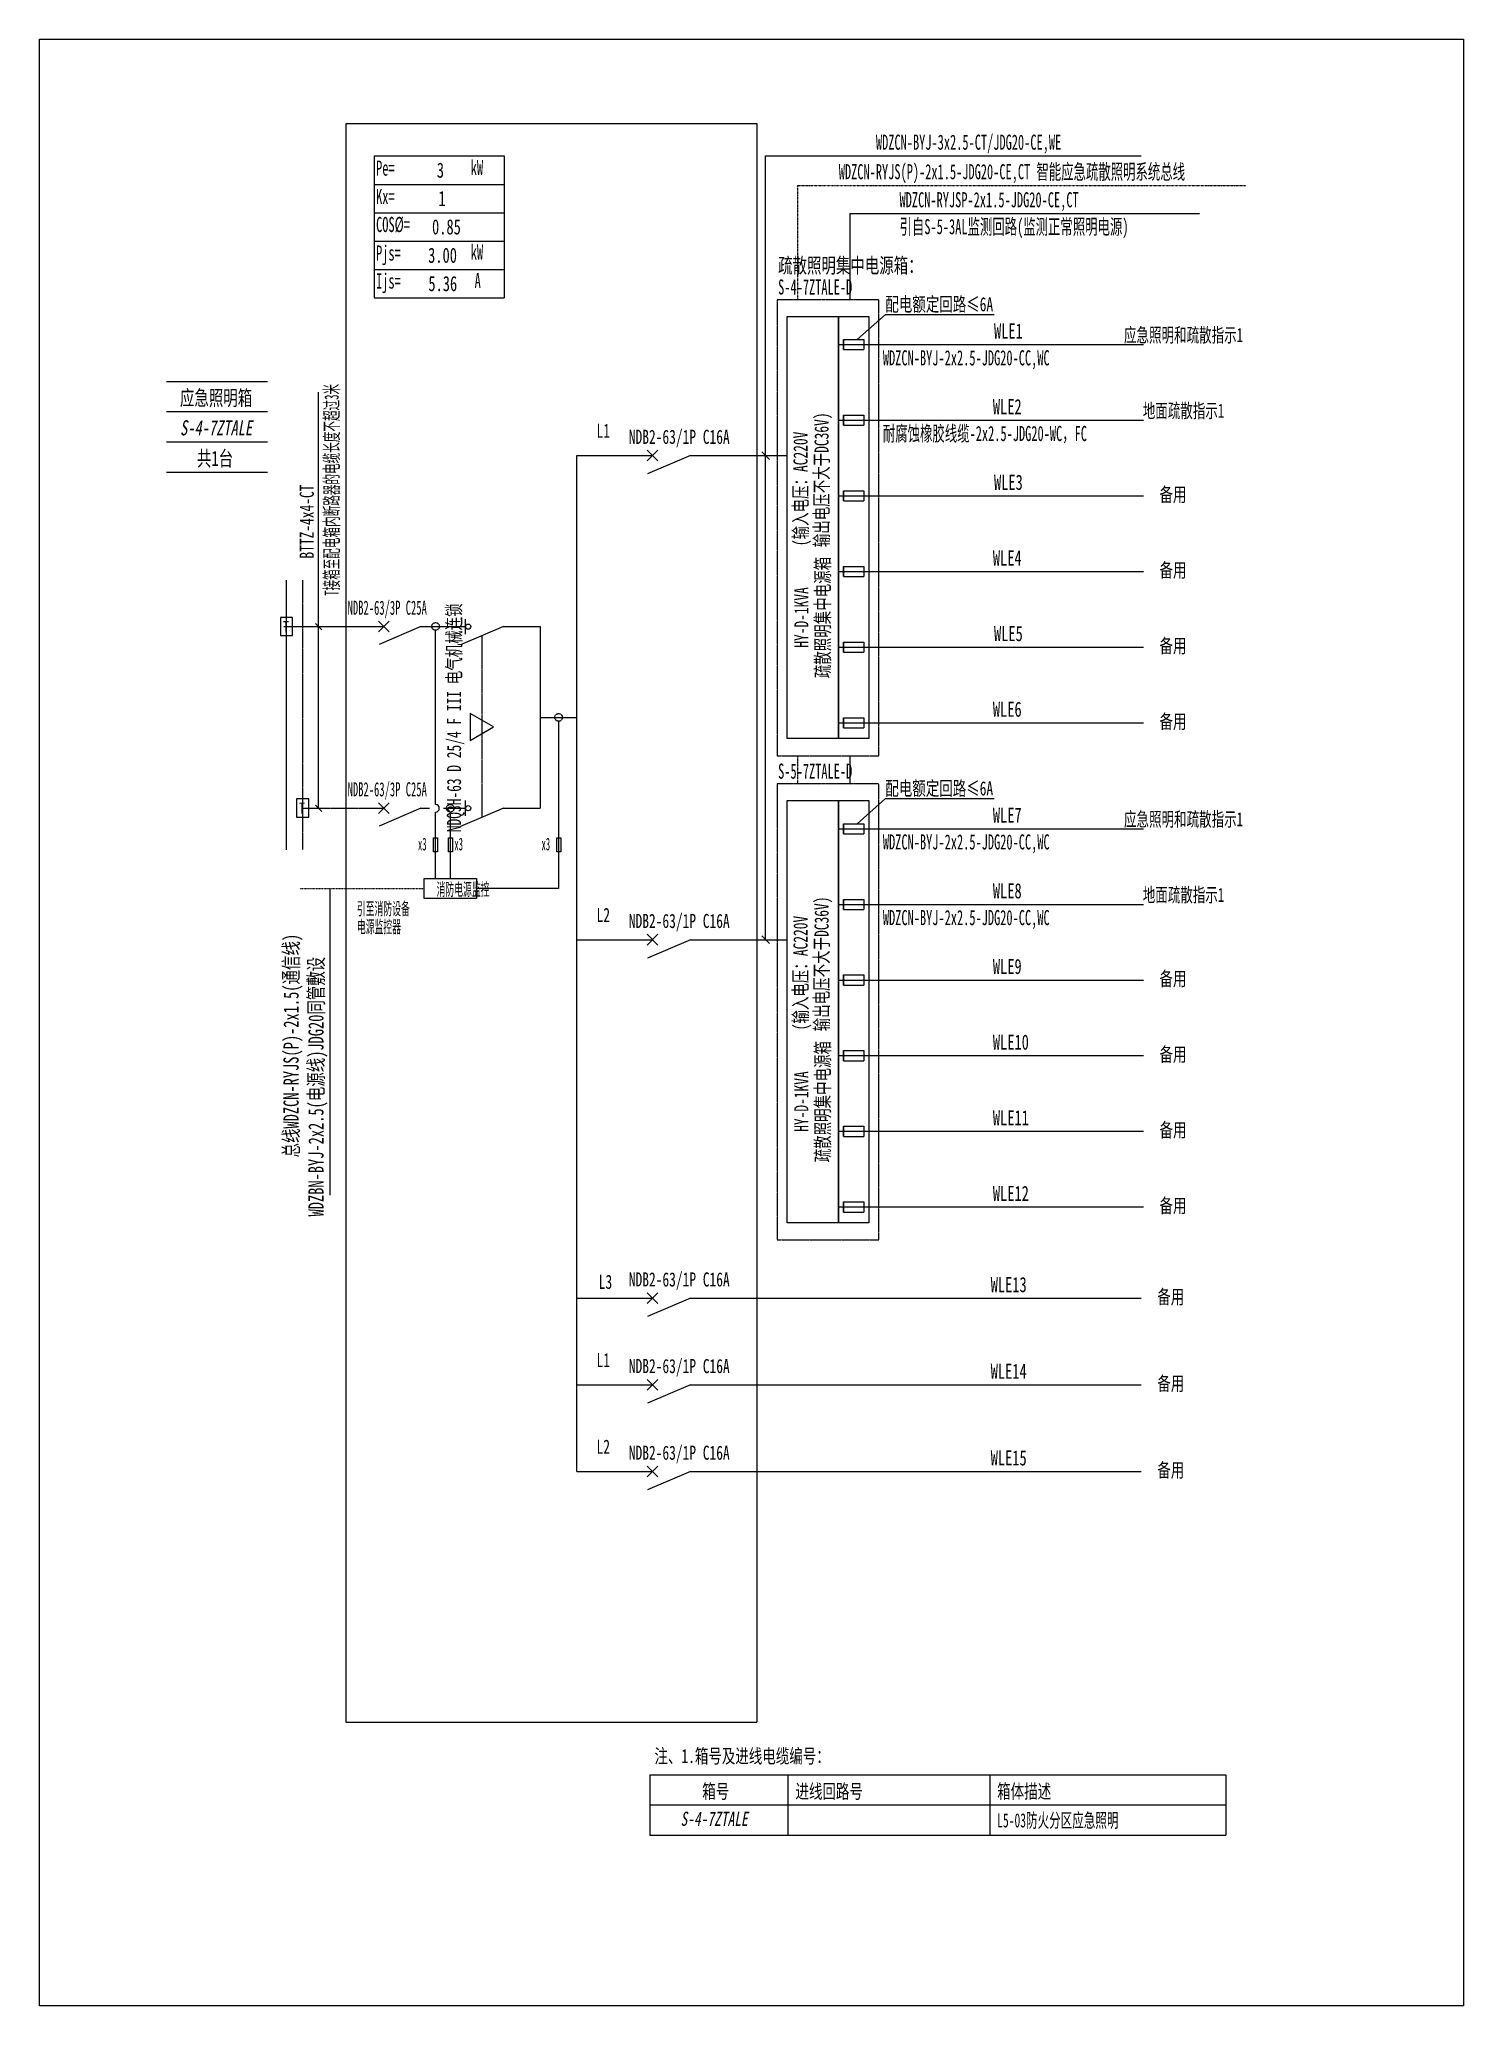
# Model space of a CAD drawing. Extents: x 214454 to 216360, y 303108 to 305739.
import ezdxf
from ezdxf.enums import TextEntityAlignment as Align

# ---------------------------------------------------------------- set-up
doc = ezdxf.new("R2010")
doc.units = 0
doc.header["$MEASUREMENT"] = 0
for name, pattern in [('_点划线L', [1.9, 1.5, -0.17, 0.06, -0.17]), ('_虚线S', [0.25, 0.125, -0.125]), ('DASH', [0.35, 0.25, -0.1]), ('DASHED', [0.75, 0.5, -0.25]), ('DIVIDE', [1.25, 0.5, -0.25, 0, -0.25, 0, -0.25])]:
    doc.linetypes.add(name, pattern=pattern)
for name, color, linetype in [('D_E_Eqpm(强电设备)', 100, 'Continuous'), ('D_E_Eqpm（强电设备）', 100, 'Continuous'), ('D_E_Text(强电文字)', 51, 'Continuous'), ('D_E_Text（强电文字）', 51, 'Continuous'), ('D_E_Wire(强电线缆)', 10, 'Continuous'), ('D_E_Wire（强电线缆）', 10, 'Continuous'), ('D_El_Wire（弱电线缆）', 10, 'Continuous'), ('D_T_TableDim（表格尺寸）', 255, 'Continuous'), ('DQ_Eqpm', 100, 'Continuous'), ('FL04GGFW_E72-配电箱系统图-塔楼部分$0$D_E_Eqpm（强电设备）', 100, 'Continuous'), ('FL09U293_E72-地下室配电箱系统图$0$D_E_Eqpm（强电设备）', 100, 'Continuous'), ('FL09U293_E72-地下室配电箱系统图$0$D_E_Text（强电文字）', 51, 'Continuous'), ('FL09U293_E72-地下室配电箱系统图$0$D_T_TableDim（表格尺寸）', 255, 'Continuous'), ('系统图', 220, 'Continuous')]:
    doc.layers.add(name, color=color, linetype=linetype)
doc.styles.add('FL09U293_E72-地下室配电箱系统图$0$FL04GGFW_E72-配电箱系统图-塔楼部分$0$电气', font='', dxfattribs={"width": 0.7})
doc.styles.add('FL09U293_E72-地下室配电箱系统图$0$FL04GGFW_E72-配电箱系统图-塔楼部分$0$电气箱', font='simhei.ttf', dxfattribs={"width": 0.8, "oblique": 10})
doc.styles.add('FL09U293_E72-地下室配电箱系统图$0$电气', font='', dxfattribs={"width": 0.7})
doc.styles.add('FL09U293_E72-地下室配电箱系统图$0$电气箱', font='simhei.ttf', dxfattribs={"width": 0.8, "oblique": 10})
doc.styles.add('HZ', font='', dxfattribs={"width": 0.7, "height": 400})
doc.styles.add('电气', font='', dxfattribs={"width": 0.7})
doc.styles.get('FL09U293_E72-地下室配电箱系统图$0$FL04GGFW_E72-配电箱系统图-塔楼部分$0$电气').set_extended_font_data('SimSun')
doc.styles.get('FL09U293_E72-地下室配电箱系统图$0$电气').set_extended_font_data('SimSun')
doc.styles.get('HZ').set_extended_font_data('SimSun')
doc.styles.get('电气').set_extended_font_data('SimSun')

msp = doc.modelspace()

# ---------------------------------------------------------------- linework, layer by layer
at = {"layer": 'D_E_Eqpm(强电设备)'}
for p, q in [((215267.4, 305175, 0), (215281.8, 305189.3, 0)), ((215281.8, 305175, 0), (215267.4, 305189.3, 0)), ((215325.2, 305182.2, 0), (215268.1, 305157.7, 0)), ((214908.1, 304946.2, 0), (214922.4, 304960.5, 0)), ((214922.4, 304946.2, 0), (214908.1, 304960.5, 0)), ((215024.5, 304943.2, 0), (215024.5, 304963.4, 0)), ((214908.1, 304703.3, 0), (214922.4, 304717.6, 0)), ((214922.4, 304703.3, 0), (214908.1, 304717.6, 0)), ((215024.5, 304700.3, 0), (215024.5, 304720.6, 0)), ((215267.4, 304527.4, 0), (215281.8, 304541.7, 0)), ((215281.8, 304527.4, 0), (215267.4, 304541.7, 0)), ((215325.2, 304534.5, 0), (215268.1, 304510, 0)), ((215267.4, 304047.8, 0), (215281.8, 304062.1, 0)), ((215281.8, 304047.8, 0), (215267.4, 304062.1, 0)), ((215325.2, 304054.9, 0), (215268.1, 304030.5, 0)), ((215267.4, 303931.9, 0), (215281.8, 303946.2, 0)), ((215281.8, 303931.9, 0), (215267.4, 303946.2, 0)), ((215325.2, 303939.1, 0), (215268.1, 303914.6, 0)), ((215267.4, 303816, 0), (215281.8, 303830.3, 0)), ((215281.8, 303816, 0), (215267.4, 303830.3, 0)), ((215325.2, 303823.2, 0), (215268.1, 303798.7, 0))]:
    msp.add_line(p, q, dxfattribs=at)
for centre in [(215028, 304953.3, 0), (215028, 304710.4, 0)]:
    msp.add_circle(centre, 3.44, dxfattribs=at)
at = {"layer": 'D_E_Eqpm（强电设备）'}
for p, q in [((215454.9, 304803.6, 0), (215454.9, 305368.4, 0)), ((215454.9, 305368.4, 0), (215523.4, 305368.4, 0)), ((215523.4, 305368.4, 0), (215523.4, 304803.6, 0)), ((215075.1, 304953.3, 0), (215018, 304928.8, 0)), ((215061.9, 304819.2, 0), (215030.7, 304837.2, 0)), ((215030.7, 304837.2, 0), (215030.7, 304801.1, 0)), ((215030.7, 304801.1, 0), (215061.9, 304819.2, 0)), ((215523.4, 304803.6, 0), (215454.9, 304803.6, 0)), ((215454.9, 304155.9, 0), (215454.9, 304720.8, 0)), ((215454.9, 304720.8, 0), (215523.4, 304720.8, 0)), ((215523.4, 304720.8, 0), (215523.4, 304155.9, 0)), ((215075.1, 304710.4, 0), (215018, 304686, 0)), ((215523.4, 304155.9, 0), (215454.9, 304155.9, 0))]:
    msp.add_line(p, q, dxfattribs=at)
at = {"layer": 'D_E_Eqpm（强电设备）', "linetype": 'DASH'}
msp.add_line((215046.6, 304698.2, 0), (215046.6, 304941.1, 0), dxfattribs=at)
at = {"layer": 'D_E_Text(强电文字)', "color": 51}
for p, q in [((214828, 304710.4, 0), (214828, 305267.1, 0)), ((214823.7, 304957.5, 0), (214832.2, 304949.1, 0)), ((214823.7, 304714.7, 0), (214832.2, 304706.2, 0)), ((214843.2, 304603, 0), (214843.2, 304192.6, 0))]:
    msp.add_line(p, q, dxfattribs=at)
at = {"layer": 'D_E_Text（强电文字）'}
for p, q in [((214902.4, 305583, 0), (215076.3, 305583, 0)), ((214902.4, 305583, 0), (214902.4, 305393.2, 0)), ((215076.3, 305583, 0), (215076.3, 305393.2, 0)), ((215425.9, 305583, 0), (215928.3, 305583, 0)), ((215425.9, 304534.5, 0), (215425.9, 305583, 0)), ((214902.4, 305545, 0), (215076.3, 305545, 0)), ((214902.4, 305507.1, 0), (215076.3, 305507.1, 0)), ((214902.4, 305469.1, 0), (215076.3, 305469.1, 0)), ((214902.4, 305431.2, 0), (215076.3, 305431.2, 0)), ((214902.4, 305393.2, 0), (215076.3, 305393.2, 0)), ((215548.2, 305337.4, 0), (215586.4, 305370.8, 0)), ((215586.4, 305370.8, 0), (215731.4, 305370.8, 0)), ((215420.7, 305187.3, 0), (215431, 305177, 0)), ((215548.2, 304689.7, 0), (215586.4, 304723.2, 0)), ((215586.4, 304723.2, 0), (215731.4, 304723.2, 0)), ((215420.7, 304539.7, 0), (215431, 304529.4, 0)), ((215420.7, 304539.7, 0), (215431, 304529.4, 0))]:
    msp.add_line(p, q, dxfattribs=at)
at = {"layer": 'D_E_Wire(强电线缆)'}
for p, q in [((214785.1, 304654.7, 0), (214785.1, 305015.7, 0)), ((214781.3, 304953.3, 0), (214915.3, 304953.3, 0)), ((214964.8, 304953.3, 0), (215024.5, 304953.3, 0)), ((215075.1, 304953.3, 0), (215124.5, 304953.3, 0)), ((214964.8, 304710.4, 0), (214976.2, 304710.4, 0)), ((214995, 304710.4, 0), (215024.5, 304710.4, 0)), ((215075.1, 304710.4, 0), (215124.5, 304710.4, 0))]:
    msp.add_line(p, q, dxfattribs=at)
at = {"layer": 'D_E_Wire(强电线缆)', "linetype": 'DASH'}
for p, q in [((214806.7, 304654.7, 0), (214806.7, 305015.7, 0)), ((214806.7, 304710.4, 0), (214915.3, 304710.4, 0))]:
    msp.add_line(p, q, dxfattribs=at)
at = {"layer": 'D_E_Wire（强电线缆）', "color": 10}
for p, q in [((215538.4, 305505.8, 0), (215538.4, 305390.5, 0)), ((215538.4, 305505.8, 0), (216006.2, 305505.8, 0)), ((215523.4, 305330.6, 0), (215931.2, 305330.6, 0)), ((215523.4, 305229.4, 0), (215931.2, 305229.4, 0)), ((215523.4, 305128.2, 0), (215931.2, 305128.2, 0)), ((215523.4, 305027, 0), (215931.2, 305027, 0)), ((215523.4, 304925.8, 0), (215931.2, 304925.8, 0)), ((215523.4, 304824.6, 0), (215931.2, 304824.6, 0)), ((215538.4, 304780.5, 0), (215538.4, 304742.9, 0)), ((215523.4, 304683, 0), (215931.2, 304683, 0)), ((215523.4, 304683, 0), (215931.2, 304683, 0)), ((215523.4, 304581.8, 0), (215931.2, 304581.8, 0)), ((215523.4, 304480.6, 0), (215931.2, 304480.6, 0)), ((215523.4, 304379.4, 0), (215931.2, 304379.4, 0)), ((215523.4, 304278.2, 0), (215931.2, 304278.2, 0)), ((215523.4, 304177, 0), (215931.2, 304177, 0))]:
    msp.add_line(p, q, dxfattribs=at)
at = {"layer": 'D_E_Wire（强电线缆）'}
for p, q in [((215173.4, 303823.2, 0), (215173.4, 305182.2, 0)), ((215173.4, 305182.2, 0), (215274.6, 305182.2, 0)), ((215325.2, 305182.2, 0), (215454.9, 305182.2, 0)), ((215124.5, 304953.3, 0), (215124.5, 304710.4, 0)), ((215124.5, 304831.9, 0), (215173.4, 304831.9, 0)), ((215149, 304826.8, 0), (215149, 304603, 0)), ((215004.1, 304705.4, 0), (215004.1, 304616.5, 0)), ((214981.8, 304670.7, 0), (214987.1, 304670.7, 0)), ((214981.8, 304652.1, 0), (214981.8, 304670.7, 0)), ((214987.1, 304670.7, 0), (214987.1, 304652.1, 0)), ((215001.8, 304670.7, 0), (215007.1, 304670.7, 0)), ((215001.8, 304652.1, 0), (215001.8, 304670.7, 0)), ((215007.1, 304670.7, 0), (215007.1, 304652.1, 0)), ((215146.5, 304670.7, 0), (215151.8, 304670.7, 0)), ((215146.5, 304652.1, 0), (215146.5, 304670.7, 0)), ((215151.8, 304670.7, 0), (215151.8, 304652.1, 0)), ((214987.1, 304652.1, 0), (214981.8, 304652.1, 0)), ((215007.1, 304652.1, 0), (215001.8, 304652.1, 0)), ((215151.8, 304652.1, 0), (215146.5, 304652.1, 0)), ((215173.4, 304534.5, 0), (215274.6, 304534.5, 0)), ((215325.2, 304534.5, 0), (215454.9, 304534.5, 0)), ((215173.4, 304054.9, 0), (215274.6, 304054.9, 0)), ((215325.2, 304054.9, 0), (215928.3, 304054.9, 0)), ((215173.4, 303939.1, 0), (215274.6, 303939.1, 0)), ((215325.2, 303939.1, 0), (215928.3, 303939.1, 0)), ((215173.4, 303823.2, 0), (215274.6, 303823.2, 0)), ((215325.2, 303823.2, 0), (215928.3, 303823.2, 0))]:
    msp.add_line(p, q, dxfattribs=at)
at = {"layer": 'D_E_Wire（强电线缆）', "linetype": '_点划线L'}
for p, q in [((214984.4, 304715.5, 0), (214984.4, 304948.6, 0)), ((214984.4, 304616.5, 0), (214984.4, 304705.4, 0)), ((214969.1, 304616.5, 0), (215039, 304616.5, 0)), ((214969.1, 304589.5, 0), (214969.1, 304616.5, 0)), ((215039, 304616.5, 0), (215039, 304589.5, 0)), ((215039, 304589.5, 0), (214969.1, 304589.5, 0)), ((215149, 304603, 0), (215039, 304603, 0))]:
    msp.add_line(p, q, dxfattribs=at)
at = {"layer": 'D_E_Wire（强电线缆）', "linetype": '_虚线S'}
msp.add_line((214802.9, 304603, 0), (214969.1, 304603, 0), dxfattribs=at)
at = {"layer": 'D_E_Wire（强电线缆）', "linetype": '_点划线L'}
for centre in [(214984.4, 304953.6, 0), (215149, 304831.9, 0), (215004.1, 304710.4, 0)]:
    msp.add_circle(centre, 5.06, dxfattribs=at)
at = {"layer": 'D_E_Wire（强电线缆）'}
msp.add_arc((214984.4, 304710.4, 0), 5.06, 270, 90, dxfattribs=at)
at = {"layer": 'D_El_Wire（弱电线缆）', "color": 200, "linetype": 'DIVIDE'}
for p, q in [((215468.4, 305543.4, 0), (216068.1, 305543.4, 0)), ((215468.4, 305543.4, 0), (215468.4, 305390.5, 0)), ((215468.4, 304780.5, 0), (215468.4, 304742.9, 0))]:
    msp.add_line(p, q, dxfattribs=at)
at = {"layer": 'D_T_TableDim（表格尺寸）', "linetype": 'DASHED'}
for p, q in [((214864.8, 303487.1, 0), (214864.8, 305626.5, 0)), ((214864.8, 305626.5, 0), (215414.2, 305626.5, 0)), ((215414.2, 305626.5, 0), (215414.2, 303487.1, 0)), ((215414.2, 303487.1, 0), (214864.8, 303487.1, 0))]:
    msp.add_line(p, q, dxfattribs=at)
at = {"layer": 'D_T_TableDim（表格尺寸）', "linetype": 'DASH'}
for p, q in [((215577.4, 305390.5, 0), (215441.4, 305390.5, 0)), ((215441.4, 305390.5, 0), (215441.4, 304780.5, 0)), ((215577.4, 304780.5, 0), (215577.4, 305390.5, 0)), ((215441.4, 304780.5, 0), (215577.4, 304780.5, 0)), ((215577.4, 304742.9, 0), (215441.4, 304742.9, 0)), ((215441.4, 304742.9, 0), (215441.4, 304132.8, 0)), ((215577.4, 304132.8, 0), (215577.4, 304742.9, 0)), ((215441.4, 304132.8, 0), (215577.4, 304132.8, 0))]:
    msp.add_line(p, q, dxfattribs=at)
at = {"layer": 'DQ_Eqpm'}
for p, q in [((214793.2, 304965.7, 0), (214777, 304965.7, 0)), ((214777, 304965.7, 0), (214777, 304941.4, 0)), ((214793.2, 304941.4, 0), (214793.2, 304965.7, 0)), ((214777, 304941.4, 0), (214793.2, 304941.4, 0)), ((214814.8, 304722.8, 0), (214798.6, 304722.8, 0)), ((214798.6, 304722.8, 0), (214798.6, 304698.5, 0)), ((214814.8, 304698.5, 0), (214814.8, 304722.8, 0)), ((214798.6, 304698.5, 0), (214814.8, 304698.5, 0))]:
    msp.add_line(p, q, dxfattribs=at)
at = {"layer": 'FL04GGFW_E72-配电箱系统图-塔楼部分$0$D_E_Eqpm（强电设备）'}
for p, q in [((215523.4, 304803.6, 0), (215523.4, 305368.4, 0)), ((215523.4, 305368.4, 0), (215563.9, 305368.4, 0)), ((215563.9, 305368.4, 0), (215563.9, 304803.6, 0)), ((215530.2, 305337.4, 0), (215557.2, 305337.4, 0)), ((215530.2, 305337.4, 0), (215530.2, 305337.4, 0)), ((215530.2, 305337.4, 0), (215530.2, 305323.9, 0)), ((215530.2, 305323.9, 0), (215530.2, 305337.4, 0)), ((215530.2, 305323.9, 0), (215557.2, 305323.9, 0)), ((215530.2, 305323.9, 0), (215530.2, 305323.9, 0)), ((215557.2, 305337.4, 0), (215557.2, 305323.9, 0)), ((215530.2, 305236.2, 0), (215557.2, 305236.2, 0)), ((215530.2, 305236.2, 0), (215530.2, 305236.2, 0)), ((215530.2, 305236.2, 0), (215530.2, 305222.7, 0)), ((215530.2, 305222.7, 0), (215530.2, 305236.2, 0)), ((215530.2, 305222.7, 0), (215557.2, 305222.7, 0)), ((215530.2, 305222.7, 0), (215530.2, 305222.7, 0)), ((215557.2, 305236.2, 0), (215557.2, 305222.7, 0)), ((215530.2, 305135, 0), (215557.2, 305135, 0)), ((215530.2, 305135, 0), (215530.2, 305135, 0)), ((215530.2, 305135, 0), (215530.2, 305121.5, 0)), ((215530.2, 305121.5, 0), (215530.2, 305135, 0)), ((215530.2, 305121.5, 0), (215557.2, 305121.5, 0)), ((215530.2, 305121.5, 0), (215530.2, 305121.5, 0)), ((215557.2, 305135, 0), (215557.2, 305121.5, 0)), ((215530.2, 305033.8, 0), (215557.2, 305033.8, 0)), ((215530.2, 305033.8, 0), (215530.2, 305033.8, 0)), ((215530.2, 305033.8, 0), (215530.2, 305020.3, 0)), ((215530.2, 305020.3, 0), (215530.2, 305033.8, 0)), ((215557.2, 305033.8, 0), (215557.2, 305020.3, 0)), ((215530.2, 305020.3, 0), (215557.2, 305020.3, 0)), ((215530.2, 305020.3, 0), (215530.2, 305020.3, 0)), ((215530.2, 304932.6, 0), (215557.2, 304932.6, 0)), ((215530.2, 304932.6, 0), (215530.2, 304932.6, 0)), ((215530.2, 304932.6, 0), (215530.2, 304919.1, 0)), ((215530.2, 304919.1, 0), (215530.2, 304932.6, 0)), ((215557.2, 304932.6, 0), (215557.2, 304919.1, 0)), ((215530.2, 304919.1, 0), (215557.2, 304919.1, 0)), ((215530.2, 304919.1, 0), (215530.2, 304919.1, 0)), ((215530.2, 304831.4, 0), (215557.2, 304831.4, 0)), ((215530.2, 304831.4, 0), (215530.2, 304831.4, 0)), ((215530.2, 304831.4, 0), (215530.2, 304817.9, 0)), ((215530.2, 304817.9, 0), (215530.2, 304831.4, 0)), ((215557.2, 304831.4, 0), (215557.2, 304817.9, 0)), ((215563.9, 304803.6, 0), (215523.4, 304803.6, 0)), ((215530.2, 304817.9, 0), (215557.2, 304817.9, 0)), ((215530.2, 304817.9, 0), (215530.2, 304817.9, 0)), ((215523.4, 304155.9, 0), (215523.4, 304720.8, 0)), ((215523.4, 304720.8, 0), (215563.9, 304720.8, 0)), ((215563.9, 304720.8, 0), (215563.9, 304155.9, 0)), ((215530.2, 304689.7, 0), (215557.2, 304689.7, 0)), ((215530.2, 304689.7, 0), (215530.2, 304689.7, 0)), ((215530.2, 304689.7, 0), (215530.2, 304676.2, 0)), ((215530.2, 304676.2, 0), (215530.2, 304689.7, 0)), ((215530.2, 304676.2, 0), (215557.2, 304676.2, 0)), ((215530.2, 304676.2, 0), (215530.2, 304676.2, 0)), ((215557.2, 304689.7, 0), (215557.2, 304676.2, 0)), ((215530.2, 304588.5, 0), (215557.2, 304588.5, 0)), ((215530.2, 304588.5, 0), (215530.2, 304588.5, 0)), ((215530.2, 304588.5, 0), (215530.2, 304575, 0)), ((215530.2, 304575, 0), (215530.2, 304588.5, 0)), ((215557.2, 304588.5, 0), (215557.2, 304575, 0)), ((215530.2, 304575, 0), (215557.2, 304575, 0)), ((215530.2, 304575, 0), (215530.2, 304575, 0)), ((215530.2, 304487.3, 0), (215557.2, 304487.3, 0)), ((215530.2, 304487.3, 0), (215530.2, 304487.3, 0)), ((215530.2, 304487.3, 0), (215530.2, 304473.8, 0)), ((215530.2, 304473.8, 0), (215530.2, 304487.3, 0)), ((215557.2, 304487.3, 0), (215557.2, 304473.8, 0)), ((215530.2, 304473.8, 0), (215557.2, 304473.8, 0)), ((215530.2, 304473.8, 0), (215530.2, 304473.8, 0)), ((215530.2, 304386.1, 0), (215557.2, 304386.1, 0)), ((215530.2, 304386.1, 0), (215530.2, 304386.1, 0)), ((215530.2, 304386.1, 0), (215530.2, 304372.6, 0)), ((215530.2, 304372.6, 0), (215530.2, 304386.1, 0)), ((215557.2, 304386.1, 0), (215557.2, 304372.6, 0)), ((215530.2, 304372.6, 0), (215557.2, 304372.6, 0)), ((215530.2, 304372.6, 0), (215530.2, 304372.6, 0)), ((215530.2, 304284.9, 0), (215557.2, 304284.9, 0)), ((215530.2, 304284.9, 0), (215530.2, 304284.9, 0)), ((215530.2, 304284.9, 0), (215530.2, 304271.4, 0)), ((215530.2, 304271.4, 0), (215530.2, 304284.9, 0)), ((215530.2, 304271.4, 0), (215557.2, 304271.4, 0)), ((215530.2, 304271.4, 0), (215530.2, 304271.4, 0)), ((215557.2, 304284.9, 0), (215557.2, 304271.4, 0)), ((215530.2, 304183.7, 0), (215557.2, 304183.7, 0)), ((215530.2, 304183.7, 0), (215530.2, 304183.7, 0)), ((215530.2, 304183.7, 0), (215530.2, 304170.2, 0)), ((215530.2, 304170.2, 0), (215530.2, 304183.7, 0)), ((215530.2, 304170.2, 0), (215557.2, 304170.2, 0)), ((215530.2, 304170.2, 0), (215530.2, 304170.2, 0)), ((215557.2, 304183.7, 0), (215557.2, 304170.2, 0)), ((215563.9, 304155.9, 0), (215523.4, 304155.9, 0))]:
    msp.add_line(p, q, dxfattribs=at)
at = {"layer": 'FL09U293_E72-地下室配电箱系统图$0$D_E_Eqpm（强电设备）'}
for p, q in [((214964.8, 304953.3, 0), (214908.8, 304929.3, 0)), ((214964.8, 304710.4, 0), (214908.8, 304686.4, 0))]:
    msp.add_line(p, q, dxfattribs=at)
at = {"layer": 'FL09U293_E72-地下室配电箱系统图$0$D_T_TableDim（表格尺寸）'}
for p, q in [((214624.8, 305281.4, 0), (214759.7, 305281.4, 0)), ((214624.8, 305240.9, 0), (214759.7, 305240.9, 0)), ((214624.8, 305200.4, 0), (214759.7, 305200.4, 0)), ((214624.8, 305159.9, 0), (214759.7, 305159.9, 0))]:
    msp.add_line(p, q, dxfattribs=at)
at = {"layer": 'FL09U293_E72-地下室配电箱系统图$0$D_T_TableDim（表格尺寸）', "ltscale": 3.5}
for p, q in [((215270.9, 303417.4, 0), (216041.6, 303417.4, 0)), ((215270.9, 303417.4, 0), (215270.9, 303336.5, 0)), ((215455.6, 303417.4, 0), (215455.6, 303336.5, 0)), ((215725.8, 303417.4, 0), (215725.8, 303336.5, 0)), ((216041.6, 303417.4, 0), (216041.6, 303336.5, 0)), ((215270.9, 303377, 0), (216041.6, 303377, 0)), ((215270.9, 303377, 0), (216041.6, 303377, 0)), ((215270.9, 303336.5, 0), (216041.6, 303336.5, 0))]:
    msp.add_line(p, q, dxfattribs=at)
at = {"layer": '系统图', "ltscale": 9973.992009}
msp.add_lwpolyline([(214454.5, 305739), (216359.5, 305739), (216359.5, 303108.5), (214454.5, 303108.5)], close=True, dxfattribs=at)

# ---------------------------------------------------------------- texts
at = {"layer": 'D_E_Text(强电文字)', "color": 51, "style": '电气', "width": 0.7}
for s, height, p in [('疏散照明集中电源箱：', 20.24, (215442.6, 305426.4, 0)), ('L1', 18.89, (215199.8, 305205.9, 0)), ('NDB2-63/1P C16A', 18.89, (215242.9, 305197.8, 0)), ('备用', 18.89, (215952.7, 305120.6, 0)), ('备用', 18.89, (215952.7, 305019.4, 0)), ('备用', 18.89, (215952.7, 304918.2, 0)), ('备用', 18.89, (215952.7, 304817, 0)), ('L2', 18.89, (215199.8, 304558.2, 0)), ('NDB2-63/1P C16A', 18.89, (215242.9, 304550.2, 0)), ('备用', 18.89, (215952.7, 304472.9, 0)), ('备用', 18.89, (215952.7, 304371.7, 0)), ('备用', 18.89, (215952.7, 304270.5, 0)), ('备用', 18.89, (215952.7, 304169.3, 0)), ('L3', 18.89, (215202.7, 304067.4, 0)), ('NDB2-63/1P C16A', 18.89, (215242.9, 304070.6, 0)), ('备用', 18.89, (215949.8, 304047.3, 0)), ('L1', 18.89, (215199.8, 303962.7, 0)), ('NDB2-63/1P C16A', 18.89, (215242.9, 303954.7, 0)), ('备用', 18.89, (215949.8, 303931.4, 0)), ('L2', 18.89, (215199.8, 303846.9, 0)), ('NDB2-63/1P C16A', 18.89, (215242.9, 303838.8, 0)), ('备用', 18.89, (215949.8, 303815.5, 0))]:
    msp.add_text(s, height=height, dxfattribs=at).set_placement(p)
at = {"layer": 'D_E_Text(强电文字)', "color": 51, "style": '电气', "width": 0.65}
for s, p in [('应急照明和疏散指示1', (215984.7, 305343.8, 0)), ('地面疏散指示1', (215984.7, 305242.6, 0)), ('应急照明和疏散指示1', (215984.7, 304696.1, 0)), ('地面疏散指示1', (215984.7, 304594.9, 0))]:
    msp.add_text(s, height=18.89, dxfattribs=at).set_placement(p, align=Align.MIDDLE)
at = {"layer": 'D_E_Text(强电文字)', "style": 'FL09U293_E72-地下室配电箱系统图$0$FL04GGFW_E72-配电箱系统图-塔楼部分$0$电气', "width": 0.7}
for s, p in [('应急照明箱', (214690.9, 305259.7, 0)), ('共1台', (214689.5, 305178.8, 0))]:
    msp.add_text(s, height=20.24, dxfattribs=at).set_placement(p, align=Align.MIDDLE)
at = {"layer": 'D_E_Text(强电文字)', "color": 51, "style": '电气'}
for s, width, p in [('T接箱至配电箱内断路器的电缆长度不超过3米', 0.55, (214854.8, 304994.6, 0)), ('BTTZ-4x4-CT', 0.7, (214821.6, 305044.4, 0))]:
    msp.add_text(s, height=18.89, rotation=90, dxfattribs=dict(at, width=width)).set_placement(p)
at = {"layer": 'D_E_Text(强电文字)', "style": 'FL09U293_E72-地下室配电箱系统图$0$FL04GGFW_E72-配电箱系统图-塔楼部分$0$电气箱', "oblique": 10, "width": 0.7}
msp.add_text('S-4-7ZTALE', height=20.24, dxfattribs=at).set_placement((214690.9, 305219.3, 0), align=Align.MIDDLE)
at = {"layer": 'D_E_Text（强电文字）', "style": '电气'}
for s, height, width, p in [('WDZCN-BYJ-3x2.5-CT/JDG20-CE,WE', 20.24, 0.6, (215573.4, 305591.3, 0)), ('3', 20.2, 0.7, (214986.1, 305553.9, 0)), ('1', 20.2, 0.7, (214988.2, 305515.9, 0)), (' 0.85', 20.24, 0.7, (214970.1, 305478, 0)), ('WLE1', 20.24, 0.7, (215731.3, 305338.7, 0)), ('WDZCN-BYJ-2x2.5-JDG20-CC,WC', 20.24, 0.6, (215582.7, 305302.8, 0)), ('WLE2', 20.24, 0.7, (215729.8, 305237.5, 0)), ('耐腐蚀橡胶线缆-2x2.5-JDG20-WC，FC', 20.24, 0.6, (215582.7, 305201.6, 0)), ('WLE3', 20.24, 0.7, (215731.3, 305136.3, 0)), ('WLE4', 20.24, 0.7, (215729.8, 305035.1, 0)), ('WLE5', 20.24, 0.7, (215731.3, 304933.9, 0)), ('WLE6', 20.24, 0.7, (215729.8, 304832.7, 0)), ('WLE7', 20.24, 0.7, (215729.8, 304691, 0)), ('WDZCN-BYJ-2x2.5-JDG20-CC,WC', 20.24, 0.6, (215582.7, 304655.2, 0)), ('WLE8', 20.24, 0.7, (215729.8, 304589.8, 0)), ('WDZCN-BYJ-2x2.5-JDG20-CC,WC', 20.24, 0.6, (215582.7, 304554, 0)), ('WLE9', 20.24, 0.7, (215729.8, 304488.6, 0)), ('WLE10', 20.24, 0.7, (215729.8, 304387.4, 0)), ('WLE11', 20.24, 0.7, (215729.8, 304286.2, 0)), ('WLE12', 20.24, 0.7, (215729.8, 304185, 0)), ('WLE13', 20.24, 0.7, (215726.9, 304063, 0)), ('WLE14', 20.24, 0.7, (215726.9, 303947.1, 0)), ('WLE15', 20.24, 0.7, (215726.9, 303831.2, 0))]:
    msp.add_text(s, height=height, dxfattribs=dict(at, width=width)).set_placement(p)
at = {"layer": 'D_E_Text（强电文字）', "linetype": 'Continuous', "style": '电气', "width": 0.6}
for s, height, p in [('Pe=', 20.24, (214904.9, 305556.6, 0)), ('kW', 20.24, (215031.5, 305557.3, 0)), ('Kx=', 20.24, (214904.9, 305518.6, 0)), ('COS%%C=', 20.24, (214904.9, 305481.2, 0)), ('Pjs=', 20.24, (214904.9, 305443, 0)), ('kW', 20.24, (215031.5, 305444.3, 0)), ('Ijs=', 20.24, (214904.9, 305405.5, 0)), ('A', 20.2, (215036.7, 305406.3, 0))]:
    msp.add_text(s, height=height, dxfattribs=at).set_placement(p)
at = {"layer": 'D_E_Text（强电文字）', "color": 51, "style": '电气', "width": 0.6}
for s, p in [('WDZCN-RYJS(P)-2x1.5-JDG20-CE,CT 智能应急疏散照明系统总线', (215523.7, 305551.8, 0)), ('WDZCN-RYJSP-2x1.5-JDG20-CE,CT', (215605, 305514.3, 0)), ('引自S-5-3AL监测回路(监测正常照明电源)', (215605, 305478.3, 0)), ('S-4-7ZTALE-D', (215442.6, 305397.6, 0)), ('S-5-7ZTALE-D', (215442.6, 304749.9, 0))]:
    msp.add_text(s, height=20.24, dxfattribs=at).set_placement(p)
at = {"layer": 'D_E_Text（强电文字）', "color": 6, "style": '电气', "width": 0.7}
for s, p in [('3.00', (214974.5, 305440, 0)), ('5.36', (214974.8, 305402.1, 0))]:
    msp.add_text(s, height=20.24, dxfattribs=at).set_placement(p)
at = {"layer": 'D_E_Text（强电文字）', "style": '电气'}
for s, width, p in [('配电额定回路≤6A', 0.7, (215658.1, 305385, 0)), ('NDB2-63/3P C25A', 0.55, (214919.8, 304977.1, 0)), ('NDB2-63/3P C25A', 0.55, (214919.8, 304734.2, 0)), ('配电额定回路≤6A', 0.7, (215658.1, 304737.4, 0))]:
    msp.add_text(s, height=18.89, dxfattribs=dict(at, width=width)).set_placement(p, align=Align.MIDDLE)
at = {"layer": 'D_E_Text（强电文字）', "color": 51, "style": '电气', "width": 0.7}
for s, p in [('输出电压不大于DC36V)', (215501.8, 305149.7, 0)), ('(输入电压：AC220V', (215473.6, 305137.6, 0)), ('疏散照明集中电源箱', (215501.8, 304965.5, 0)), ('HY-D-1KVA', (215473.6, 304965.6, 0)), ('输出电压不大于DC36V)', (215501.8, 304502.1, 0)), ('(输入电压：AC220V', (215473.6, 304489.9, 0)), ('疏散照明集中电源箱', (215501.8, 304317.8, 0)), ('HY-D-1KVA', (215473.6, 304318, 0))]:
    msp.add_text(s, height=18.89, rotation=90, dxfattribs=at).set_placement(p, align=Align.MIDDLE)
at = {"layer": 'D_E_Text（强电文字）', "style": '电气', "width": 0.7}
msp.add_text('NDQ3H-63 D 25/4 F III 电气机械连锁', height=18.89, rotation=90, dxfattribs=at).set_placement((215010, 304831.4, 0), align=Align.MIDDLE)
for s, p in [('总线WDZCN-RYJS(P)-2x1.5(通信线)', (214801.3, 304243.2, 0)), ('WDZBN-BYJ-2x2.5(电源线)JDG20同管敷设', (214834.6, 304164.3, 0))]:
    msp.add_text(s, height=20.24, rotation=90, dxfattribs=at).set_placement(p)
at = {"layer": 'D_E_Wire（强电线缆）', "color": 51, "linetype": 'Continuous', "style": 'HZ', "width": 0.5}
for s, p in [('x3', (214960.9, 304654, 0)), ('x3', (215009.6, 304654, 0)), ('x3', (215126.2, 304654, 0)), ('消防电源监控', (214985.8, 304593.5, 0)), ('引至消防设备', (214879.2, 304567.6, 0)), ('电源监控器', (214879.2, 304543.5, 0))]:
    msp.add_text(s, height=16.87, dxfattribs=at).set_placement(p)
at = {"layer": 'DQ_Eqpm', "color": 51, "style": '电气', "width": 0.8}
for p in [(214780.2, 304945.9, 0), (214801.8, 304703.1, 0)]:
    msp.add_text('T', height=14.8, dxfattribs=at).set_placement(p)
at = {"layer": 'FL09U293_E72-地下室配电箱系统图$0$D_E_Text（强电文字）', "style": 'FL09U293_E72-地下室配电箱系统图$0$电气'}
for s, width, p in [('注、1.箱号及进线电缆编号：', 0.7, (215277.2, 303433, 0)), ('箱号', 0.7, (215341.1, 303385.8, 0)), ('进线回路号', 0.7, (215465.8, 303385.8, 0)), ('箱体描述', 0.7, (215735.6, 303385.8, 0)), ('L5-03防火分区应急照明', 0.6, (215735.6, 303347, 0))]:
    msp.add_text(s, height=18.89, dxfattribs=dict(at, width=width)).set_placement(p)
at = {"layer": 'FL09U293_E72-地下室配电箱系统图$0$D_E_Text（强电文字）', "style": 'FL09U293_E72-地下室配电箱系统图$0$电气箱', "oblique": 10, "width": 0.7}
msp.add_text('S-4-7ZTALE', height=18.89, dxfattribs=at).set_placement((215357, 303358.5, 0), align=Align.MIDDLE)

doc.saveas('drawing.dxf')
